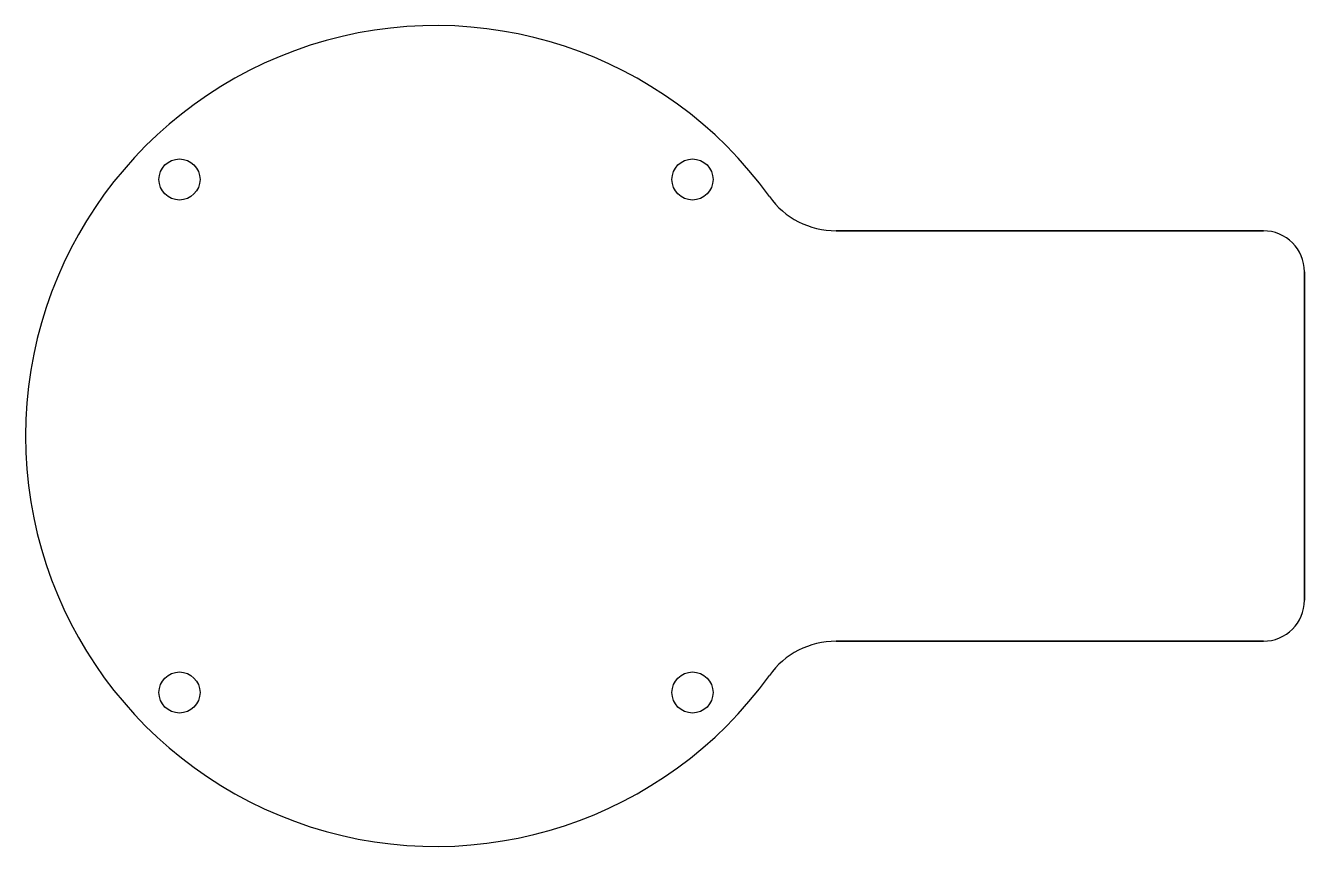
# Model space of a CAD drawing. Header units: millimetres. Extents: x -20 to 42.3, y -20 to 20.
import ezdxf

# ---------------------------------------------------------------- set-up
doc = ezdxf.new("R2010")
doc.units = ezdxf.units.MM

msp = doc.modelspace()

# ---------------------------------------------------------------- linework, layer by layer
at = {"color": 7, "linetype": 'Continuous'}
for p, q in [((19.494, 10), (40.321, 10)), ((42.321, 8), (42.321, -8)), ((40.321, -10), (19.494, -10))]:
    msp.add_line(p, q, dxfattribs=at)
at = {"color": 7, "linetype": 'Continuous', "lineweight": 25}
for p, q in [((40.321, 10), (19.494, 10)), ((42.321, -8), (42.321, 8)), ((19.494, -10), (40.321, -10))]:
    msp.add_line(p, q, dxfattribs=at)
at = {"color": 7, "linetype": 'Continuous'}
for centre in [(-12.5, 12.5), (12.5, 12.5), (-12.5, -12.5), (12.5, -12.5)]:
    msp.add_circle(centre, 1, dxfattribs=at)
at = {"color": 7, "linetype": 'Continuous', "lineweight": 25}
for centre in [(-12.5, 12.5), (12.5, 12.5), (-12.5, -12.5), (12.5, -12.5)]:
    msp.add_circle(centre, 1, dxfattribs=at)
at = {"color": 7, "linetype": 'Continuous'}
for centre, radius, start, end in [((0, 0), 20, 35.68533, 324.31467), ((19.494, 14), 4, 215.68533, 270), ((40.321, 8), 2, 0, 90), ((40.321, -8), 2, 270, 0), ((19.494, -14), 4, 90, 144.31467)]:
    msp.add_arc(centre, radius, start, end, dxfattribs=at)
at = {"color": 7, "linetype": 'Continuous', "lineweight": 25}
for centre, radius, start, end in [((0, 0), 20, 35.68533, 324.31467), ((19.494, 14), 4, 215.68533, 270), ((40.321, 8), 2, 0, 90), ((40.321, -8), 2, 270, 0), ((19.494, -14), 4, 90, 144.31467)]:
    msp.add_arc(centre, radius, start, end, dxfattribs=at)

doc.saveas('drawing.dxf')
